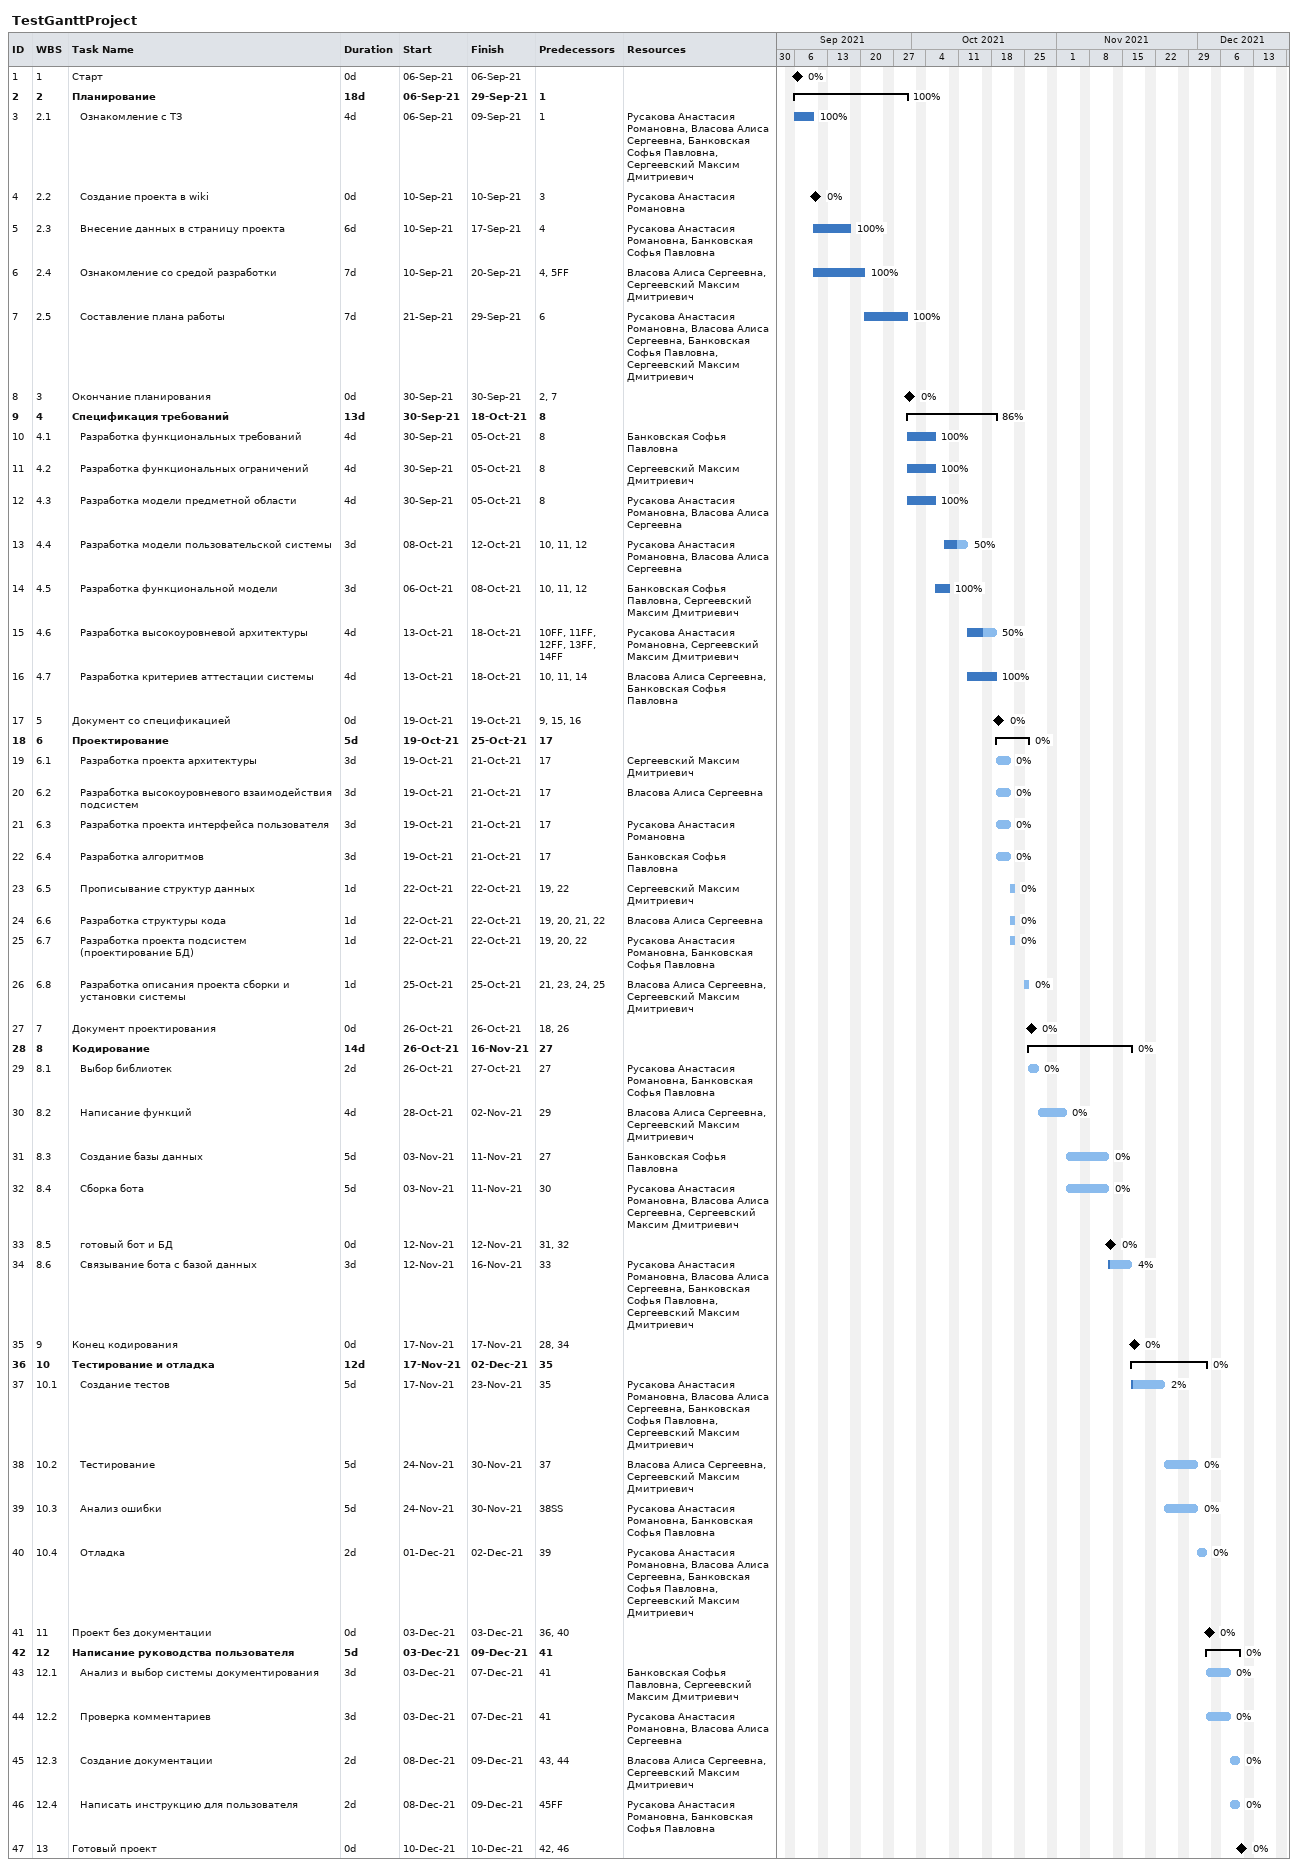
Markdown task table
TestGanttProject

| ID | WBS | Task | Duration | Start | Finish | Predecessors | Resources | % complete |
|---|---|---|---|---|---|---|---|---|
| 1 | 1 | Старт | 0d | 2021-09-06 | 2021-09-06 |  |  | 0 |
| 2 | 2 | **Планирование** | 18d | 2021-09-06 | 2021-09-29 | 1 |  | 100 |
| 3 | 2.1 | Ознакомление с ТЗ | 4d | 2021-09-06 | 2021-09-09 | 1 | Русакова Анастасия Романовна, Власова Алиса Сергеевна, Банковская Софья Павловна, Сергеевский Максим Дмитриевич | 100 |
| 4 | 2.2 | Создание проекта в wiki | 0d | 2021-09-10 | 2021-09-10 | 3 | Русакова Анастасия Романовна | 0 |
| 5 | 2.3 | Внесение данных в страницу проекта | 6d | 2021-09-10 | 2021-09-17 | 4 | Русакова Анастасия Романовна, Банковская Софья Павловна | 100 |
| 6 | 2.4 | Ознакомление со средой разработки | 7d | 2021-09-10 | 2021-09-20 | 4, 5FF | Власова Алиса Сергеевна, Сергеевский Максим Дмитриевич | 100 |
| 7 | 2.5 | Составление плана работы | 7d | 2021-09-21 | 2021-09-29 | 6 | Русакова Анастасия Романовна, Власова Алиса Сергеевна, Банковская Софья Павловна, Сергеевский Максим Дмитриевич | 100 |
| 8 | 3 | Окончание планирования | 0d | 2021-09-30 | 2021-09-30 | 2, 7 |  | 0 |
| 9 | 4 | **Спецификация требований** | 13d | 2021-09-30 | 2021-10-18 | 8 |  | 86 |
| 10 | 4.1 | Разработка функциональных требований | 4d | 2021-09-30 | 2021-10-05 | 8 | Банковская Софья Павловна | 100 |
| 11 | 4.2 | Разработка функциональных ограничений | 4d | 2021-09-30 | 2021-10-05 | 8 | Сергеевский Максим Дмитриевич | 100 |
| 12 | 4.3 | Разработка модели предметной области | 4d | 2021-09-30 | 2021-10-05 | 8 | Русакова Анастасия Романовна, Власова Алиса Сергеевна | 100 |
| 13 | 4.4 | Разработка модели пользовательской системы | 3d | 2021-10-08 | 2021-10-12 | 10, 11, 12 | Русакова Анастасия Романовна, Власова Алиса Сергеевна | 50 |
| 14 | 4.5 | Разработка функциональной модели | 3d | 2021-10-06 | 2021-10-08 | 10, 11, 12 | Банковская Софья Павловна, Сергеевский Максим Дмитриевич | 100 |
| 15 | 4.6 | Разработка высокоуровневой архитектуры | 4d | 2021-10-13 | 2021-10-18 | 10FF, 11FF, 12FF, 13FF, 14FF | Русакова Анастасия Романовна, Сергеевский Максим Дмитриевич | 50 |
| 16 | 4.7 | Разработка критериев аттестации системы | 4d | 2021-10-13 | 2021-10-18 | 10, 11, 14 | Власова Алиса Сергеевна, Банковская Софья Павловна | 100 |
| 17 | 5 | Документ со спецификацией | 0d | 2021-10-19 | 2021-10-19 | 9, 15, 16 |  | 0 |
| 18 | 6 | **Проектирование** | 5d | 2021-10-19 | 2021-10-25 | 17 |  | 0 |
| 19 | 6.1 | Разработка проекта архитектуры | 3d | 2021-10-19 | 2021-10-21 | 17 | Сергеевский Максим Дмитриевич | 0 |
| 20 | 6.2 | Разработка высокоуровневого взаимодействия подсистем | 3d | 2021-10-19 | 2021-10-21 | 17 | Власова Алиса Сергеевна | 0 |
| 21 | 6.3 | Разработка проекта интерфейса пользователя | 3d | 2021-10-19 | 2021-10-21 | 17 | Русакова Анастасия Романовна | 0 |
| 22 | 6.4 | Разработка алгоритмов | 3d | 2021-10-19 | 2021-10-21 | 17 | Банковская Софья Павловна | 0 |
| 23 | 6.5 | Прописывание структур данных | 1d | 2021-10-22 | 2021-10-22 | 19, 22 | Сергеевский Максим Дмитриевич | 0 |
| 24 | 6.6 | Разработка структуры кода | 1d | 2021-10-22 | 2021-10-22 | 19, 20, 21, 22 | Власова Алиса Сергеевна | 0 |
| 25 | 6.7 | Разработка проекта подсистем (проектирование БД) | 1d | 2021-10-22 | 2021-10-22 | 19, 20, 22 | Русакова Анастасия Романовна, Банковская Софья Павловна | 0 |
| 26 | 6.8 | Разработка описания проекта сборки и установки системы | 1d | 2021-10-25 | 2021-10-25 | 21, 23, 24, 25 | Власова Алиса Сергеевна, Сергеевский Максим Дмитриевич | 0 |
| 27 | 7 | Документ проектирования | 0d | 2021-10-26 | 2021-10-26 | 18, 26 |  | 0 |
| 28 | 8 | **Кодирование** | 14d | 2021-10-26 | 2021-11-16 | 27 |  | 0 |
| 29 | 8.1 | Выбор библиотек | 2d | 2021-10-26 | 2021-10-27 | 27 | Русакова Анастасия Романовна, Банковская Софья Павловна | 0 |
| 30 | 8.2 | Написание функций | 4d | 2021-10-28 | 2021-11-02 | 29 | Власова Алиса Сергеевна, Сергеевский Максим Дмитриевич | 0 |
| 31 | 8.3 | Создание базы данных | 5d | 2021-11-03 | 2021-11-11 | 27 | Банковская Софья Павловна | 0 |
| 32 | 8.4 | Сборка бота | 5d | 2021-11-03 | 2021-11-11 | 30 | Русакова Анастасия Романовна, Власова Алиса Сергеевна, Сергеевский Максим Дмитриевич | 0 |
| 33 | 8.5 | готовый бот и БД | 0d | 2021-11-12 | 2021-11-12 | 31, 32 |  | 0 |
| 34 | 8.6 | Связывание бота с базой данных | 3d | 2021-11-12 | 2021-11-16 | 33 | Русакова Анастасия Романовна, Власова Алиса Сергеевна, Банковская Софья Павловна, Сергеевский Максим Дмитриевич | 4 |
| 35 | 9 | Конец кодирования | 0d | 2021-11-17 | 2021-11-17 | 28, 34 |  | 0 |
| 36 | 10 | **Тестирование и отладка** | 12d | 2021-11-17 | 2021-12-02 | 35 |  | 0 |
| 37 | 10.1 | Создание тестов | 5d | 2021-11-17 | 2021-11-23 | 35 | Русакова Анастасия Романовна, Власова Алиса Сергеевна, Банковская Софья Павловна, Сергеевский Максим Дмитриевич | 2 |
| 38 | 10.2 | Тестирование | 5d | 2021-11-24 | 2021-11-30 | 37 | Власова Алиса Сергеевна, Сергеевский Максим Дмитриевич | 0 |
| 39 | 10.3 | Анализ ошибки | 5d | 2021-11-24 | 2021-11-30 | 38SS | Русакова Анастасия Романовна, Банковская Софья Павловна | 0 |
| 40 | 10.4 | Отладка | 2d | 2021-12-01 | 2021-12-02 | 39 | Русакова Анастасия Романовна, Власова Алиса Сергеевна, Банковская Софья Павловна, Сергеевский Максим Дмитриевич | 0 |
| 41 | 11 | Проект без документации | 0d | 2021-12-03 | 2021-12-03 | 36, 40 |  | 0 |
| 42 | 12 | **Написание руководства пользователя** | 5d | 2021-12-03 | 2021-12-09 | 41 |  | 0 |
| 43 | 12.1 | Анализ и выбор системы документирования | 3d | 2021-12-03 | 2021-12-07 | 41 | Банковская Софья Павловна, Сергеевский Максим Дмитриевич | 0 |
| 44 | 12.2 | Проверка комментариев | 3d | 2021-12-03 | 2021-12-07 | 41 | Русакова Анастасия Романовна, Власова Алиса Сергеевна | 0 |
| 45 | 12.3 | Создание документации | 2d | 2021-12-08 | 2021-12-09 | 43, 44 | Власова Алиса Сергеевна, Сергеевский Максим Дмитриевич | 0 |
| 46 | 12.4 | Написать инструкцию для пользователя | 2d | 2021-12-08 | 2021-12-09 | 45FF | Русакова Анастасия Романовна, Банковская Софья Павловна | 0 |
| 47 | 13 | Готовый проект | 0d | 2021-12-10 | 2021-12-10 | 42, 46 |  | 0 |
